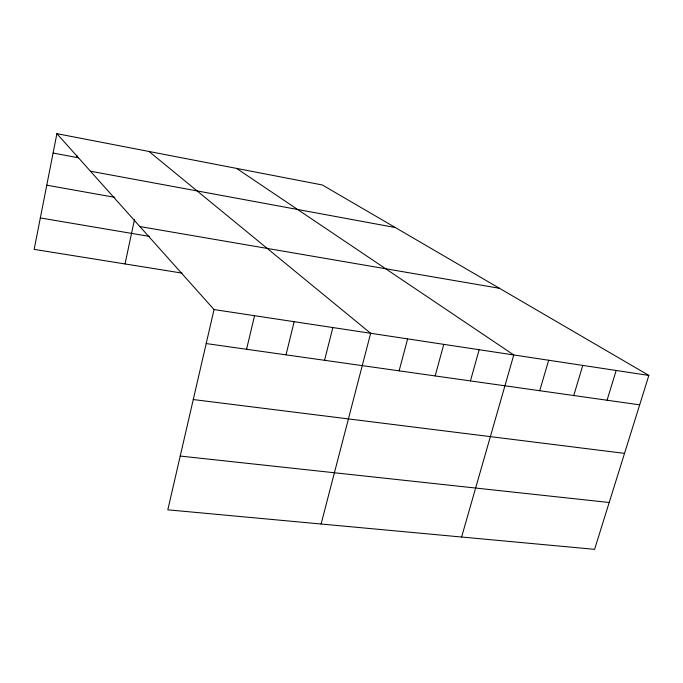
<?xml version="1.0" encoding="UTF-8"?>
<svg xmlns="http://www.w3.org/2000/svg" width="683" height="683" viewBox="0 0 683 683"><rect width="100%" height="100%" fill="white"/><g stroke="black" fill="none" stroke-linecap="round" stroke-linejoin="round"><path stroke-width="1.02" d="M56.902 133.663L214.044 309.561L167.813 509.817L594.586 549.337L648.85 375.419L322.342 184.982L56.902 133.663L34.15 249.372L182.088 273.106M76.513 157.44L76.923 155.417M125.023 263.954L134.5 219.499M246.563 349.269L254.563 315.7M286.015 354.844L294.16 321.702M324.57 360.3L332.843 327.558M321.095 524.015L370.656 333.287L149.014 151.464M399.111 370.835L407.631 338.888M435.156 375.932L443.788 344.36M470.425 380.918L479.159 349.722M461.597 537.026L513.77 354.964L236.557 168.394M539.724 390.71L548.654 360.248M573.754 395.525L582.778 365.414M607.067 400.229L616.168 370.468M180.227 456.065L609.202 502.5M193.272 399.546L624.527 453.375M206.198 343.566L639.672 404.84M214.044 309.561L648.85 375.419M40.331 217.937L149.432 236.412M139.895 226.56L499.478 288.294M46.768 185.187L114.838 197.353M90.463 171.22L395.286 227.524M53.095 153.043L78.519 157.816"/></g></svg>
